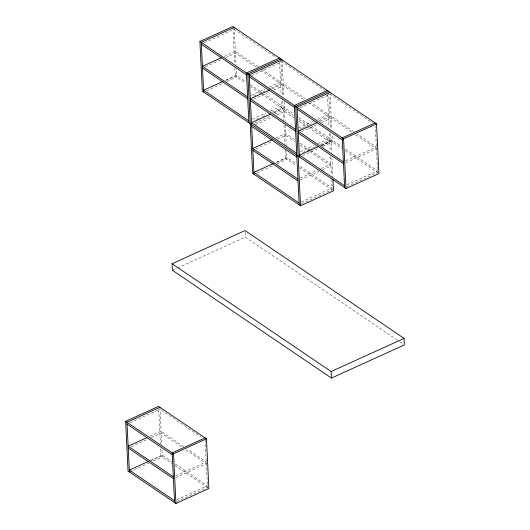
<?xml version="1.0" encoding="UTF-8"?>
<svg xmlns="http://www.w3.org/2000/svg" width="530" height="530" viewBox="0 0 530 530"><rect width="100%" height="100%" fill="white"/><g stroke="black" fill="none" stroke-linecap="round" stroke-linejoin="round"><path stroke-width="0.4" stroke-dasharray="2.65 1.99" d="M204.348 42.89L234.293 29.283L276.05 57.584M224.144 56.438L235.373 51.331L257.964 66.647M205.521 66.806L221.235 59.658M225.727 57.618L235.459 53.192L256.686 67.582M226.058 80.01L236.539 75.247L246.125 81.739M225.541 80.613L235.274 76.188L245.529 83.137M206.687 90.716L222.408 83.574M226.9 81.534L236.632 77.108L236.234 68.96M251.492 75.697L282.185 61.745L324.632 90.517M251.359 95.228L265.583 88.762M269.326 87.059L280.555 81.958L262.072 69.43M253.698 96.069L255.944 95.049M259.68 93.346L261.926 92.326M262.675 91.988L266.418 90.285M270.909 88.245L280.642 83.819L261.476 70.828M272.036 88.901L283.265 83.793L305.174 98.646M253.413 99.269L269.134 92.121M273.626 90.08L283.358 85.655L303.895 99.58M252.525 119.137L266 113.016M270.492 110.975L281.721 105.868L264.609 94.267M256.361 119.303L258.607 118.283M262.35 116.58L266.093 114.877M272.082 112.155L281.814 107.736L281.456 100.402M273.95 112.473L284.431 107.709L293.335 113.738M273.44 113.076L283.172 108.65M254.579 123.179L270.3 116.037M274.792 113.996L284.524 109.571M255.42 124.702L272.639 116.878M276.382 115.176L284.617 111.432L294.203 117.932M300.132 107.815L330.077 94.207L372.524 122.98M275.964 137.906L285.697 133.48L294.594 139.516M298.503 128.028L313.475 121.224M317.218 119.522L328.448 114.42L310.646 102.356M255.844 148.957L271.559 141.808M277.548 139.092L285.783 135.349L294.687 141.377M300.093 129.214L302.339 128.194M303.087 127.849L308.327 125.471M309.076 125.126L314.316 122.748M318.808 120.707L328.54 116.282L309.368 103.29M319.928 121.363L331.157 116.255L353.749 131.572M301.305 131.732L317.026 124.583M321.518 122.543L331.25 118.124L351.787 132.043M276.382 162.16L286.863 157.397L296.449 163.896M276.614 162.425L285.597 158.344L295.853 165.294M300.417 151.6L313.892 145.478M317.636 143.776L329.614 138.33L311.819 126.266M257.01 172.866L272.731 165.724M277.223 163.684L286.955 159.258L286.558 151.116M302.756 152.448L306.499 150.745M307.248 150.401L312.488 148.022M313.237 147.684L315.482 146.658M319.974 144.617L329.706 140.198M321.101 145.273L332.33 140.172L341.91 146.664M321.332 145.538L331.065 141.112M321.564 145.803L329.799 142.06L308.579 127.677M302.471 155.641L318.192 148.499M322.684 146.459L332.416 142.033L332.058 134.7M300.185 178.06L317.404 170.236M321.147 168.533L330.879 164.108L310.341 150.189M300.278 179.922L318.987 171.415M322.73 169.713L330.965 165.97L309.745 151.587M345.646 160.835L376.34 146.883L357.174 133.891M345.739 162.697L376.433 148.744L355.895 134.825M301.351 201.97L332.045 188.024L299.185 165.751M301.444 203.838L332.138 189.886L331.661 180.107M346.819 184.745L377.512 170.799L345.335 148.99M346.905 186.606L377.599 172.661L375.333 126.226M172.402 270.26L176.914 268.206M177.669 267.869L245.337 237.109L398.924 341.207M130.062 422.768L160 409.16M149.851 436.316L161.08 431.208L183.672 446.525M131.228 446.684L147.698 439.198M151.441 437.495L161.173 433.07L181.71 446.995M150.275 460.563L162.253 455.124L171.833 461.617M151.255 460.49L160.987 456.065L171.925 463.478M130.155 471.614L148.87 463.107M153.362 461.067L162.339 456.986L161.941 448.837M175.569 475.788L206.263 461.835L187.779 449.308M175.662 477.649L206.356 463.697L185.818 449.778M176.742 499.697L207.435 485.745L174.575 463.472M176.834 501.559L207.522 487.613L205.136 438.734M250.233 84.522L261.873 92.412M298.807 117.455L309.076 124.411M250.326 86.39L260.594 93.346M261.277 93.81L293.421 115.606M298.9 119.316L307.798 125.345M310.54 127.207L342.002 148.532M345.427 150.851L377.599 172.661M298.993 121.178L307.89 127.213M300.073 143.226L309.652 149.725M300.159 145.094L309.063 151.123M299.278 167.612L333.496 190.807M399.607 341.671L403.019 343.983M161.372 410.087L201.075 436.998M174.661 465.34L207.522 487.613M329.991 92.346L331.78 129.002M328.673 92.24L330.468 128.896M330.707 133.785L331.621 152.521M331.86 157.403L332.813 176.954M327.474 94.578L329.07 127.16M329.349 132.864L330.223 150.785M330.501 156.489L331.422 175.225M282.092 59.883L283.888 96.539M284.126 101.422L285.08 120.972M285.279 125.047L286.279 145.412M280.781 59.777L282.57 96.433M282.768 100.508L283.769 120.873M283.967 124.941L284.921 144.491M285.2 150.195L285.597 158.344M279.582 62.116L281.178 94.698M245.098 232.219L245.337 237.109M234.2 27.421L236.035 64.892M232.889 27.315L234.677 63.971M234.876 68.045L235.274 76.188M159.914 407.298L161.743 444.769M158.715 409.637L160.391 443.849M160.63 448.738L160.987 456.065"/><path stroke-width="0.79" d="M199.909 41.472L232.849 26.5L376.525 123.888L378.957 173.575L346.017 188.548L202.334 91.16L199.909 41.472L343.586 138.86L346.017 188.548M234.2 27.421L201.261 42.387L203.692 92.081M221.898 57.459L202.433 66.303L247.616 96.93M223.064 81.368L203.599 90.213L248.782 120.84M279.383 58.042L246.443 73.014L248.875 122.702M280.741 58.962L247.802 73.935L252.658 173.31L300.556 205.773L333.496 190.807L332.933 179.398M282.092 59.883L249.153 74.849L254.016 174.231M269.79 89.921L250.326 98.766L295.508 129.393M270.207 114.169L251.498 122.675L296.674 153.303M327.275 90.504L294.335 105.477L299.198 204.858M328.633 91.425L295.694 106.397L300.556 205.773M329.991 92.346L297.052 107.318L299.476 157.006M272.221 139.609L252.757 148.453L297.94 179.08M316.933 122.722L298.218 131.228L343.4 161.855M273.387 163.518L253.923 172.369L299.106 202.99M318.106 146.638L299.39 155.138L344.573 185.765M375.167 122.973L342.234 137.939L344.659 187.627M343.586 138.86L376.525 123.888M172.084 263.735L245.019 230.59L404.065 338.392L404.383 344.911L331.449 378.062L172.402 270.26L172.084 263.735L331.131 371.537L331.449 378.062M125.617 421.35L158.556 406.377L206.448 438.84L208.88 488.527L175.94 503.5L128.048 471.037L125.617 421.35L173.509 453.812L175.94 503.5M159.914 407.298L126.975 422.264L129.406 471.958M146.856 437.674L128.141 446.18L173.323 476.808M331.131 371.537L404.065 338.392M148.778 461.246L129.313 470.09L174.496 500.717M205.097 437.919L172.157 452.892L174.589 502.579M173.509 453.812L206.448 438.84M201.354 44.255L246.536 74.876M249.246 76.718L294.428 107.338M297.138 109.18L342.32 139.807M202.526 68.165L247.709 98.792M250.418 100.627L295.601 131.255M298.31 133.09L343.493 163.717M251.677 126.405L296.86 157.032M252.85 150.315L298.032 180.942M127.068 424.132L172.25 454.753M128.233 448.042L173.416 478.669"/></g></svg>
